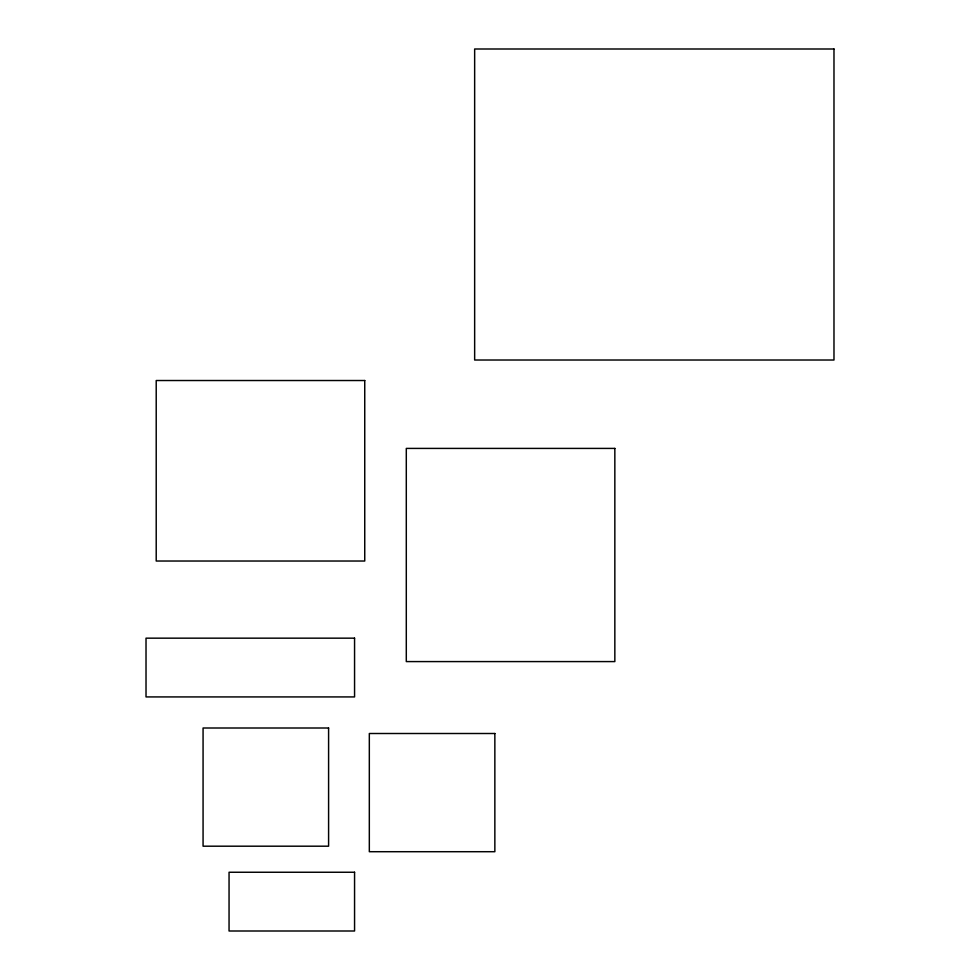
<?xml version="1.0" encoding="UTF-8"?>
<svg xmlns="http://www.w3.org/2000/svg" width="980" height="980" viewBox="0 0 980 980"><rect width="100%" height="100%" fill="white"/><g stroke="black" fill="none" stroke-linecap="round" stroke-linejoin="round"><path stroke-width="1.47" d="M833.98 49L474.651 49L474.651 360.015L833.98 360.015L833.98 49M364.744 380.522L156.212 380.522L156.212 561.026L364.744 561.026L364.744 380.522M614.84 448.411L406.296 448.411L406.296 661.586L614.84 661.586L614.84 448.411M354.564 638.164L146.02 638.164L146.02 696.927L354.564 696.927L354.564 638.164M328.594 728.005L203.068 728.005L203.068 846.193L328.594 846.193L328.594 728.005M494.851 733.505L369.325 733.505L369.325 851.706L494.851 851.706L494.851 733.505M354.564 872.249L229.05 872.249L229.05 931L354.564 931L354.564 872.249"/></g></svg>
